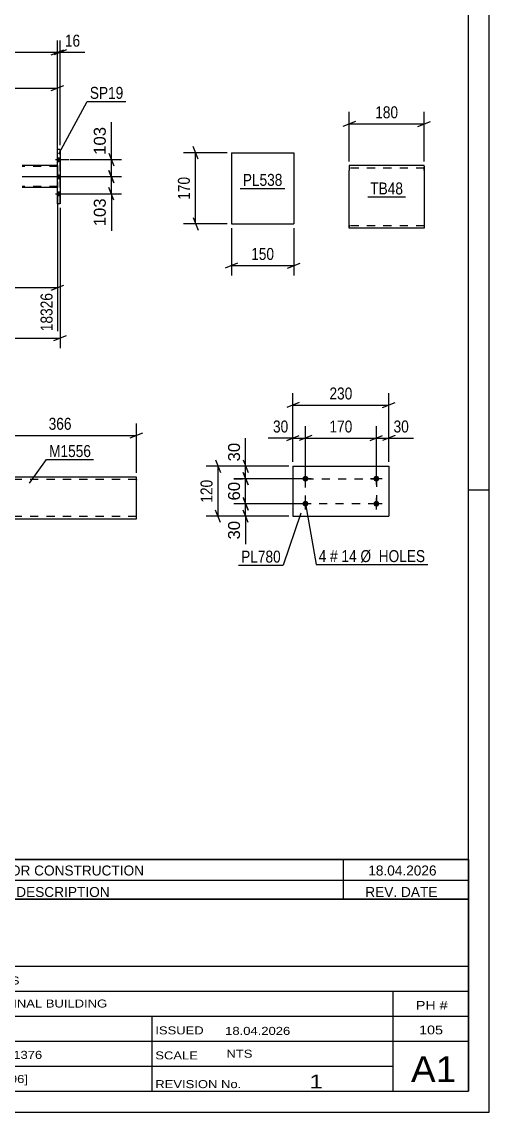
# Model space of a CAD drawing. Header units: millimetres. Extents: x 0 to 841, y 0 to 594.
# Drawn here: x 728.9 to 841, y 0 to 261.2 of the extents above; entities that cross this region are included whole.
import ezdxf

# ---------------------------------------------------------------- set-up
doc = ezdxf.new("R2010")
doc.units = ezdxf.units.MM
doc.linetypes.add('DXK_LINE_DOT2', pattern=[3.9198, 1.9599, -1.9599])
doc.linetypes.add('DXK_LINE_DOT3', pattern=[5.9187, 2.979, -0.9799, 0.9799, -0.9799])
doc.styles.add('Arial', font='ARIAL.TTF', dxfattribs={"height": 0.2})
doc.styles.add('Arial Narrow', font='ARIALN.TTF', dxfattribs={"height": 0.2})

# ---------------------------------------------------------------- blocks, each defined once
blk = doc.blocks.new('Unknown-717034467-1133')
at = {"color": 5, "linetype": 'Continuous'}
for p, q in [((841, 0), (841, 594)), ((836, 5), (836, 589)), ((841, 149), (836, 149)), ((5, 5), (836, 5)), ((0, 0), (841, 0))]:
    blk.add_line(p, q, dxfattribs=at)
blk = doc.blocks.new('Unknown-717034467-23347')
at = {"color": 7, "linetype": 'Continuous'}
for p, q in [((676, 51.05), (676, 5)), ((676, 51.05), (836, 51.05)), ((836, 51), (836, 5)), ((676, 35), (836, 35)), ((716.14, 35), (716.14, 5)), ((676, 29), (836, 29)), ((818, 5.05), (818, 29.05)), ((676, 23), (836, 23)), ((760.14, 23), (760.14, 5)), ((676, 17), (836, 17)), ((676, 11), (818, 11)), ((676, 5), (836, 5))]:
    blk.add_line(p, q, dxfattribs=at)
at = {"color": 7, "style": 'Arial Narrow'}
for s, height, width, p in [('DRAWING TITLE', 1.9089, 1.425378, (680.88, 30.61)), ('TRUSS  ', 1.909, 1.425378, (717.81, 30.59)), ('CONTRACT', 1.909, 1.425378, (680.88, 24.71)), ('TERMINAL BUILDING', 1.9089, 1.425378, (718.06, 25.07)), ('MODELLED BY', 1.9089, 1.425378, (680.88, 18.98)), ('GSK', 1.909, 1.425378, (717.88, 19.04)), ('ISSUED', 1.909, 1.425378, (760.94, 18.64)), ('18.04.2026', 1.909, 1.425378, (777.69, 18.52)), ('CONTRACT NO', 1.9089, 1.425378, (680.88, 12.66)), ('AN-C-1376', 1.909, 1.425378, (718.23, 12.78)), ('SCALE', 1.909, 1.425378, (760.94, 12.65)), ('A1', 6.204, 1.25, (822.24, 7.2)), ('DRAWING No', 1.909, 1.425378, (680.56, 7)), ('[TR.896]', 1.909, 1.425378, (718.46, 6.99)), ('1', 3.34, 1.5, (797.91, 5.68)), ('REVISION No.', 1.9089, 1.425378, (760.94, 5.77))]:
    blk.add_text(s, height=height, dxfattribs=dict(at, width=width)).set_placement(p)
at = {"color": 7, "linetype": 'Continuous', "style": 'Arial Narrow'}
for s, height, width, p in [('PH #', 2.1, 1.42538, (823.4, 24.55)), ('105', 2.1, 1.42538, (824.19, 18.65)), ('NTS', 1.909, 1.425378, (778, 13.05))]:
    blk.add_text(s, height=height, dxfattribs=dict(at, width=width)).set_placement(p)
blk = doc.blocks.new('Unknown-717034467-23350')
at = {"color": 7, "linetype": 'Continuous'}
for p, q in [((676, 60.55), (836, 60.55)), ((836, 60.55), (676, 60.55)), ((676, 60.55), (676, 55.55)), ((685, 60.55), (685, 55.55)), ((709, 60.55), (709, 55.55)), ((806, 60.55), (806, 55.55)), ((836, 60.55), (836, 55.55)), ((676, 55.55), (836, 55.55)), ((676, 55.55), (676, 51.05)), ((676, 55.55), (836, 55.55)), ((685, 55.55), (685, 51.05)), ((709, 55.55), (709, 51.05)), ((806, 55.55), (806, 51.05)), ((836, 55.55), (836, 51.05)), ((836, 51.05), (676, 51.05))]:
    blk.add_line(p, q, dxfattribs=at)
at = {"color": 7, "linetype": 'Continuous', "style": 'Arial Narrow'}
for s, height, width, p in [('1', 2.39, 1.196471, (679.16, 56.7)), ('0', 2.39, 1.196471, (694, 56.7)), ('ISSUED FOR CONSTRUCTION', 2.3861, 1.196471, (711, 56.7)), ('18.04.2026', 2.386, 1.196471, (812, 56.7)), ('No', 2.386, 1.2, (677.54, 51.55)), ('REV MARK', 2.386, 1.2, (686, 51.55)), ('REVISION DESCRIPTION', 2.3861, 1.2, (711, 51.55)), ('REV. DATE', 2.386, 1.2, (811.28, 51.55))]:
    blk.add_text(s, height=height, dxfattribs=dict(at, width=width)).set_placement(p)
blk = doc.blocks.new('Part-717034467-6815 - 6811')
at = {"color": 2, "linetype": 'Continuous'}
for p, q in [((807.41, 226.74), (807.41, 225.54)), ((825.41, 226.74), (807.41, 226.74)), ((807.41, 212.49), (807.41, 225.54)), ((825.41, 226.65), (825.41, 226.74)), ((825.41, 226.65), (825.41, 225.54)), ((825.41, 225.54), (825.41, 211.74)), ((807.41, 211.84), (807.41, 212.49)), ((807.41, 211.74), (807.41, 211.84)), ((825.41, 211.74), (807.41, 211.74))]:
    blk.add_line(p, q, dxfattribs=at)
at = {"color": 7, "linetype": 'DXK_LINE_DOT2'}
for p, q in [((825.41, 226.14), (807.41, 226.14)), ((825.41, 225.54), (825.41, 226.39)), ((807.41, 212.49), (807.41, 212.1)), ((807.41, 212.34), (807.41, 212.39)), ((825.41, 212.34), (807.41, 212.34)), ((825.41, 212.34), (825.41, 212.39))]:
    blk.add_line(p, q, dxfattribs=at)
blk = doc.blocks.new('Part-717034467-3196 - 3060')
at = {"color": 2, "linetype": 'Continuous'}
for p, q in [((738.14, 230.61), (737.5, 230.61)), ((737.5, 217.61), (737.5, 230.61)), ((738.14, 230.61), (738.14, 217.61)), ((738.14, 217.61), (737.5, 217.61))]:
    blk.add_line(p, q, dxfattribs=at)
at = {"color": 7, "linetype": 'DXK_LINE_DOT2'}
for p, q in [((737.5, 217.61), (737.5, 230.61)), ((738.14, 217.61), (738.14, 230.61))]:
    blk.add_line(p, q, dxfattribs=at)
blk = doc.blocks.new('Part-717034467-3149 - 3060')
at = {"color": 2, "linetype": 'Continuous'}
for p, q in [((737.5, 226.75), (728.98, 226.75)), ((737.5, 221.47), (728.98, 221.47))]:
    blk.add_line(p, q, dxfattribs=at)
at = {"color": 7, "linetype": 'DXK_LINE_DOT2'}
for p, q in [((737.5, 226.51), (728.98, 226.51)), ((737.5, 221.47), (737.5, 226.75)), ((737.5, 226.75), (737.5, 226.75)), ((737.5, 226.75), (737.5, 221.47)), ((737.5, 226.51), (737.5, 226.51)), ((737.5, 221.71), (728.98, 221.71)), ((737.5, 221.71), (737.5, 221.71)), ((737.5, 221.47), (737.5, 221.47))]:
    blk.add_line(p, q, dxfattribs=at)
at = {"color": 7, "linetype": 'DXK_LINE_DOT3'}
blk.add_line((728.98, 224.11), (737.5, 224.11), dxfattribs=at)
blk = doc.blocks.new('Bolt-717034467-3204 - 3060')
at = {"linetype": 'Continuous'}
for points in [[(738.14, 227.77), (738.14, 228.65), (737.5, 228.65), (737.5, 227.77)], [(738.14, 227.77), (738.14, 228.65), (737.5, 228.65), (737.5, 227.77)], [(738.14, 227.77), (738.14, 228.65), (737.5, 228.65), (737.5, 227.77)], [(738.14, 223.67), (738.14, 224.55), (737.5, 224.55), (737.5, 223.67)], [(738.14, 223.67), (738.14, 224.55), (737.5, 224.55), (737.5, 223.67)], [(738.14, 219.57), (738.14, 220.45), (737.5, 220.45), (737.5, 219.57)], [(738.14, 219.57), (738.14, 220.45), (737.5, 220.45), (737.5, 219.57)], [(738.14, 219.57), (738.14, 220.45), (737.5, 220.45), (737.5, 219.57)]]:
    blk.add_hatch(color=1, dxfattribs=at).paths.add_polyline_path(points)
at = {"color": 1, "linetype": 'Continuous'}
for p, q in [((736.98, 228.21), (740.3, 228.21)), ((736.98, 228.21), (740.3, 228.21)), ((736.98, 228.21), (740.3, 228.21)), ((737.5, 228.65), (738.14, 228.65)), ((737.5, 228.65), (738.14, 228.65)), ((737.5, 228.65), (738.14, 228.65)), ((737.5, 227.77), (738.14, 227.77)), ((737.5, 227.77), (738.14, 227.77)), ((737.5, 227.77), (738.14, 227.77)), ((736.98, 224.11), (740.3, 224.11)), ((736.98, 224.11), (740.3, 224.11)), ((737.5, 224.55), (738.14, 224.55)), ((737.5, 224.55), (738.14, 224.55)), ((737.5, 223.67), (738.14, 223.67)), ((737.5, 223.67), (738.14, 223.67)), ((736.98, 220.01), (740.3, 220.01)), ((736.98, 220.01), (740.3, 220.01)), ((736.98, 220.01), (740.3, 220.01)), ((737.5, 220.45), (738.14, 220.45)), ((737.5, 220.45), (738.14, 220.45)), ((737.5, 220.45), (738.14, 220.45)), ((737.5, 219.57), (738.14, 219.57)), ((737.5, 219.57), (738.14, 219.57)), ((737.5, 219.57), (738.14, 219.57))]:
    blk.add_line(p, q, dxfattribs=at)
blk = doc.blocks.new('Part-717034467-6784 - 6780')
at = {"color": 2, "linetype": 'Continuous'}
for p, q in [((779.17, 229.8), (779.17, 212.8)), ((779.17, 229.8), (794.17, 229.8)), ((794.17, 229.8), (794.17, 212.8)), ((779.17, 212.8), (794.17, 212.8))]:
    blk.add_line(p, q, dxfattribs=at)
blk = doc.blocks.new('Part-717034467-22180 - 22179')
at = {"color": 2, "linetype": 'Continuous'}
for p, q in [((756.41, 152.12), (719.82, 152.12)), ((719.82, 152.12), (719.82, 142.22)), ((756.41, 143.32), (756.41, 152.12)), ((719.82, 142.22), (719.82, 142.12)), ((719.82, 142.12), (756.41, 142.12)), ((756.41, 142.12), (756.41, 143.32))]:
    blk.add_line(p, q, dxfattribs=at)
at = {"color": 7, "linetype": 'DXK_LINE_DOT2'}
for p, q in [((756.41, 151.52), (719.82, 151.52)), ((756.41, 151.52), (756.41, 151.48)), ((756.41, 151.48), (756.41, 151.52)), ((756.41, 151.38), (756.41, 151.48)), ((756.41, 151.48), (756.41, 151.38)), ((719.82, 142.72), (719.82, 142.77)), ((756.41, 142.72), (719.82, 142.72)), ((756.41, 142.77), (756.41, 143.09)), ((756.41, 142.72), (756.41, 142.77))]:
    blk.add_line(p, q, dxfattribs=at)
blk = doc.blocks.new('Part-717034467-22187 - 22186')
at = {"color": 2, "linetype": 'Continuous'}
for p, q in [((793.94, 154.75), (793.94, 142.75)), ((793.94, 154.75), (816.94, 154.75)), ((816.94, 154.75), (816.94, 142.75)), ((793.94, 142.75), (816.94, 142.75))]:
    blk.add_line(p, q, dxfattribs=at)
blk = doc.blocks.new('Bolt-717034467-22188 - 22186')
at = {"linetype": 'Continuous'}
for points in [[(796.94, 151.05, -1), (796.94, 152.45, -1)], [(813.94, 151.05, -1), (813.94, 152.45, -1)], [(796.94, 145.05, -1), (796.94, 146.45, -1)], [(813.94, 145.05, -1), (813.94, 146.45, -1)]]:
    blk.add_hatch(color=1, dxfattribs=at).paths.add_polyline_path(points)
at = {"color": 1, "linetype": 'Continuous'}
for p, q in [((798.34, 151.75), (795.54, 151.75)), ((796.94, 150.35), (796.94, 153.15)), ((815.34, 151.75), (812.54, 151.75)), ((813.94, 150.35), (813.94, 153.15)), ((796.94, 144.35), (796.94, 147.15)), ((813.94, 144.35), (813.94, 147.15)), ((798.34, 145.75), (795.54, 145.75)), ((815.34, 145.75), (812.54, 145.75))]:
    blk.add_line(p, q, dxfattribs=at)
blk = doc.blocks.new('Rectangle-717034467-22727 - 22186')
at = {"color": 1, "linetype": 'DXK_LINE_DOT2'}
blk.add_lwpolyline([(796.94, 151.75), (813.94, 151.75), (813.94, 145.75), (796.94, 145.75), (796.94, 151.75)], close=True, dxfattribs=at)
blk = doc.blocks.new('StraightDimension-717034467-6818 - 6811')
at = {"color": 7, "linetype": 'Continuous'}
for p, q in [((807.41, 227.74), (807.41, 239.59)), ((825.41, 227.74), (825.41, 239.59)), ((808.91, 237.34), (805.91, 236.14)), ((807.41, 236.74), (825.41, 236.74)), ((823.91, 236.14), (826.91, 237.34))]:
    blk.add_line(p, q, dxfattribs=at)
at = {"color": 0}
blk.add_wipeout([(819.75, 237.49), (819.75, 241.69), (813.07, 241.69), (813.07, 237.49)], dxfattribs=at)
at = {"color": 3, "style": 'Arial Narrow'}
blk.add_text('180', height=2.863, dxfattribs=at).set_placement((813.67, 238.09))
blk = doc.blocks.new('StraightDimension-717034467-3396 - 3060')
at = {"color": 7, "linetype": 'Continuous'}
for p, q in [((740.54, 228.21), (752.81, 228.21)), ((749.81, 229.71), (751.01, 226.71)), ((750.41, 224.11), (750.41, 228.21)), ((751.01, 222.61), (749.81, 225.61)), ((730.73, 224.11), (752.81, 224.11))]:
    blk.add_line(p, q, dxfattribs=at)
at = {"color": 0}
blk.add_wipeout([(749.66, 236.6), (745.46, 236.6), (745.46, 228.73), (749.66, 228.73)], dxfattribs=at)
at = {"color": 7, "linetype": 'Continuous'}
blk.add_line((750.41, 228.21), (750.41, 237.13), dxfattribs=at)
blk.add_line((750.41, 228.21), (750.41, 237.13), dxfattribs=at)
at = {"color": 3, "style": 'Arial'}
blk.add_text('103', height=2.865, rotation=90.0002, dxfattribs=at).set_placement((749.06, 229.33))
blk = doc.blocks.new('StraightDimension-717034467-3385 - 3060')
at = {"color": 7, "linetype": 'Continuous'}
for p, q in [((749.81, 225.61), (751.01, 222.61)), ((730.73, 224.11), (752.81, 224.11)), ((750.41, 220.01), (750.41, 224.11)), ((739.14, 220.01), (752.81, 220.01)), ((751.01, 218.51), (749.81, 221.51))]:
    blk.add_line(p, q, dxfattribs=at)
at = {"color": 0}
blk.add_wipeout([(749.66, 219.48), (745.46, 219.48), (745.46, 211.61), (749.66, 211.61)], dxfattribs=at)
at = {"color": 7, "linetype": 'Continuous'}
blk.add_line((750.41, 220.01), (750.41, 211.09), dxfattribs=at)
blk.add_line((750.41, 220.01), (750.41, 211.09), dxfattribs=at)
at = {"color": 3, "style": 'Arial'}
blk.add_text('103', height=2.865, rotation=90.0002, dxfattribs=at).set_placement((749.06, 212.21))
blk = doc.blocks.new('StraightDimension-717034467-3451 - 3060')
at = {"color": 7, "linetype": 'Continuous'}
for p, q in [((587.68, 220.07), (587.68, 187.09)), ((737.5, 220.47), (737.5, 187.09)), ((589.18, 198.13), (586.18, 196.93)), ((587.68, 197.53), (737.5, 197.53)), ((736, 196.93), (739, 198.13))]:
    blk.add_line(p, q, dxfattribs=at)
at = {"color": 0}
blk.add_wipeout([(666.85, 198.28), (666.85, 202.48), (658.33, 202.48), (658.33, 198.28)], dxfattribs=at)
at = {"color": 0, "linetype": 'Continuous'}
blk.add_wipeout([(736.9, 196.83), (732.7, 196.83), (732.7, 186.49), (736.9, 186.49)], dxfattribs=at)
at = {"color": 3, "style": 'Arial Narrow'}
blk.add_text('3899', height=2.863, dxfattribs=at).set_placement((658.93, 198.88))
at = {"color": 3, "linetype": 'Continuous', "style": 'Arial Narrow'}
blk.add_text('18326', height=2.863, rotation=90.0002, dxfattribs=at).set_placement((736.3, 187.09))
blk = doc.blocks.new('StraightDimension-717034467-3458 - 3060')
at = {"color": 7, "linetype": 'Continuous'}
for p, q in [((587.68, 228.15), (587.68, 248.17)), ((737.5, 227.75), (737.5, 248.17)), ((589.18, 245.92), (586.18, 244.72)), ((736, 244.72), (739, 245.92)), ((587.68, 245.32), (737.5, 245.32))]:
    blk.add_line(p, q, dxfattribs=at)
at = {"color": 0}
blk.add_wipeout([(666.85, 246.07), (666.85, 250.27), (658.33, 250.27), (658.33, 246.07)], dxfattribs=at)
at = {"color": 3, "style": 'Arial Narrow'}
blk.add_text('3899', height=2.863, dxfattribs=at).set_placement((658.93, 246.67))
blk = doc.blocks.new('StraightDimension-717034467-3575 - 3060')
at = {"color": 7, "linetype": 'Continuous'}
for p, q in [((738.14, 216.61), (738.14, 183.02)), ((736.64, 184.82), (739.64, 186.02)), ((60.7, 185.42), (738.14, 185.42))]:
    blk.add_line(p, q, dxfattribs=at)
blk = doc.blocks.new('StraightDimension-717034467-8408 - 3060')
at = {"color": 7, "linetype": 'Continuous'}
for p, q in [((737.5, 231.61), (737.5, 256.75)), ((738.14, 231.61), (738.14, 256.75)), ((736, 253.3), (739, 254.5)), ((739.64, 254.5), (736.64, 253.3)), ((737.5, 253.9), (738.14, 253.9))]:
    blk.add_line(p, q, dxfattribs=at)
at = {"color": 0}
blk.add_wipeout([(743.52, 254.65), (743.52, 258.85), (738.66, 258.85), (738.66, 254.65)], dxfattribs=at)
at = {"color": 7, "linetype": 'Continuous'}
blk.add_line((738.14, 253.9), (744.04, 253.9), dxfattribs=at)
blk.add_line((738.14, 253.9), (744.04, 253.9), dxfattribs=at)
at = {"color": 3, "style": 'Arial Narrow'}
blk.add_text('16', height=2.863, dxfattribs=at).set_placement((739.26, 255.25))
blk = doc.blocks.new('StraightDimension-717034467-8409 - 3060')
at = {"color": 7, "linetype": 'Continuous'}
for p, q in [((737.5, 231.61), (737.5, 256.75)), ((61.34, 253.9), (737.5, 253.9)), ((736, 253.3), (739, 254.5))]:
    blk.add_line(p, q, dxfattribs=at)
blk = doc.blocks.new('StraightDimension-717034467-6786 - 6780')
at = {"color": 7, "linetype": 'Continuous'}
for p, q in [((771.18, 228.3), (769.98, 231.3)), ((778.17, 229.8), (767.73, 229.8)), ((770.58, 212.8), (770.58, 229.8)), ((769.98, 214.3), (771.18, 211.3)), ((778.17, 212.8), (767.73, 212.8))]:
    blk.add_line(p, q, dxfattribs=at)
at = {"color": 0}
blk.add_wipeout([(769.83, 224.64), (765.63, 224.64), (765.63, 217.96), (769.83, 217.96)], dxfattribs=at)
at = {"color": 3, "style": 'Arial Narrow'}
blk.add_text('170', height=2.863, rotation=90.0002, dxfattribs=at).set_placement((769.23, 218.56))
blk = doc.blocks.new('StraightDimension-717034467-6797 - 6780')
at = {"color": 7, "linetype": 'Continuous'}
for p, q in [((779.17, 211.8), (779.17, 200.4)), ((794.17, 211.8), (794.17, 200.4)), ((780.67, 203.4), (777.67, 202.2)), ((779.17, 202.8), (794.17, 202.8)), ((792.67, 202.2), (795.67, 203.4))]:
    blk.add_line(p, q, dxfattribs=at)
at = {"color": 0}
blk.add_wipeout([(790.01, 203.55), (790.01, 207.75), (783.33, 207.75), (783.33, 203.55)], dxfattribs=at)
at = {"color": 3, "style": 'Arial Narrow'}
blk.add_text('150', height=2.863, dxfattribs=at).set_placement((783.93, 204.15))
blk = doc.blocks.new('StraightDimension-717034467-22230 - 22179')
at = {"color": 7, "linetype": 'Continuous'}
for p, q in [((719.82, 153.12), (719.82, 164.97)), ((756.41, 153.12), (756.41, 164.97)), ((721.32, 162.72), (718.32, 161.52)), ((719.82, 162.12), (756.41, 162.12)), ((754.91, 161.52), (757.91, 162.72))]:
    blk.add_line(p, q, dxfattribs=at)
at = {"color": 0}
blk.add_wipeout([(741.46, 162.87), (741.46, 167.07), (734.77, 167.07), (734.77, 162.87)], dxfattribs=at)
at = {"color": 3, "style": 'Arial Narrow'}
blk.add_text('366', height=2.863, dxfattribs=at).set_placement((735.37, 163.47))
blk = doc.blocks.new('StraightDimension-717034467-22508 - 22186')
at = {"color": 7, "linetype": 'Continuous'}
for p, q in [((795.94, 151.75), (779.75, 151.75)), ((782, 153.25), (783.2, 150.25)), ((782.6, 145.75), (782.6, 151.75)), ((783.2, 144.25), (782, 147.25)), ((795.94, 145.75), (779.75, 145.75))]:
    blk.add_line(p, q, dxfattribs=at)
at = {"color": 0}
blk.add_wipeout([(781.85, 151.58), (777.65, 151.58), (777.65, 145.93), (781.85, 145.93)], dxfattribs=at)
at = {"color": 3, "style": 'Arial'}
blk.add_text('60', height=2.865, rotation=90.0002, dxfattribs=at).set_placement((781.25, 146.53))
blk = doc.blocks.new('StraightDimension-717034467-22251 - 22186')
at = {"color": 7, "linetype": 'Continuous'}
for p, q in [((798.44, 162.07), (795.44, 160.87)), ((796.94, 152.75), (796.94, 164.32)), ((812.44, 160.87), (815.44, 162.07)), ((813.94, 152.75), (813.94, 164.32)), ((796.94, 161.47), (813.94, 161.47))]:
    blk.add_line(p, q, dxfattribs=at)
at = {"color": 0}
blk.add_wipeout([(808.79, 162.22), (808.79, 166.42), (802.1, 166.42), (802.1, 162.22)], dxfattribs=at)
at = {"color": 3, "style": 'Arial Narrow'}
blk.add_text('170', height=2.863, dxfattribs=at).set_placement((802.7, 162.82))
blk = doc.blocks.new('StraightDimension-717034467-22507 - 22186')
at = {"color": 7, "linetype": 'Continuous'}
for p, q in [((792.94, 154.75), (779.75, 154.75)), ((782, 156.25), (783.2, 153.25)), ((782.6, 151.75), (782.6, 154.75)), ((795.94, 151.75), (779.75, 151.75)), ((783.2, 150.25), (782, 153.25))]:
    blk.add_line(p, q, dxfattribs=at)
at = {"color": 0}
blk.add_wipeout([(781.85, 160.93), (777.65, 160.93), (777.65, 155.28), (781.85, 155.28)], dxfattribs=at)
at = {"color": 7, "linetype": 'Continuous'}
blk.add_line((782.6, 154.75), (782.6, 161.45), dxfattribs=at)
blk.add_line((782.6, 154.75), (782.6, 161.45), dxfattribs=at)
at = {"color": 3, "style": 'Arial'}
blk.add_text('30', height=2.865, rotation=90.0002, dxfattribs=at).set_placement((781.25, 155.88))
blk = doc.blocks.new('StraightDimension-717034467-22252 - 22186')
at = {"color": 7, "linetype": 'Continuous'}
for p, q in [((792.44, 160.87), (795.44, 162.07)), ((793.94, 155.75), (793.94, 164.32)), ((798.44, 162.07), (795.44, 160.87)), ((796.94, 152.75), (796.94, 164.32)), ((793.94, 161.47), (796.94, 161.47))]:
    blk.add_line(p, q, dxfattribs=at)
at = {"color": 0}
blk.add_wipeout([(793.42, 162.22), (793.42, 166.42), (788.56, 166.42), (788.56, 162.22)], dxfattribs=at)
at = {"color": 7, "linetype": 'Continuous'}
blk.add_line((793.94, 161.47), (788.04, 161.47), dxfattribs=at)
blk.add_line((793.94, 161.47), (788.04, 161.47), dxfattribs=at)
at = {"color": 3, "style": 'Arial Narrow'}
blk.add_text('30', height=2.863, dxfattribs=at).set_placement((789.16, 162.82))
blk = doc.blocks.new('StraightDimension-717034467-22509 - 22186')
at = {"color": 7, "linetype": 'Continuous'}
for p, q in [((782, 147.25), (783.2, 144.25)), ((795.94, 145.75), (779.75, 145.75)), ((783.2, 141.25), (782, 144.25)), ((782.6, 142.75), (782.6, 145.75)), ((792.94, 142.75), (779.75, 142.75))]:
    blk.add_line(p, q, dxfattribs=at)
at = {"color": 0}
blk.add_wipeout([(781.85, 142.23), (777.65, 142.23), (777.65, 136.58), (781.85, 136.58)], dxfattribs=at)
at = {"color": 7, "linetype": 'Continuous'}
blk.add_line((782.6, 142.75), (782.6, 136.06), dxfattribs=at)
blk.add_line((782.6, 142.75), (782.6, 136.06), dxfattribs=at)
at = {"color": 3, "style": 'Arial'}
blk.add_text('30', height=2.865, rotation=90.0002, dxfattribs=at).set_placement((781.25, 137.18))
blk = doc.blocks.new('StraightDimension-717034467-22246 - 22186')
at = {"color": 7, "linetype": 'Continuous'}
for p, q in [((792.94, 154.75), (773.15, 154.75)), ((775.4, 156.25), (776.6, 153.25)), ((776, 142.75), (776, 154.75)), ((776.6, 141.25), (775.4, 144.25)), ((792.94, 142.75), (773.15, 142.75))]:
    blk.add_line(p, q, dxfattribs=at)
at = {"color": 0}
blk.add_wipeout([(775.25, 152.1), (771.05, 152.1), (771.05, 145.41), (775.25, 145.41)], dxfattribs=at)
at = {"color": 3, "style": 'Arial Narrow'}
blk.add_text('120', height=2.863, rotation=90.0002, dxfattribs=at).set_placement((774.65, 146.01))
blk = doc.blocks.new('StraightDimension-717034467-22250 - 22186')
at = {"color": 7, "linetype": 'Continuous'}
for p, q in [((812.44, 160.87), (815.44, 162.07)), ((813.94, 152.75), (813.94, 164.32)), ((818.44, 162.07), (815.44, 160.87)), ((816.94, 155.75), (816.94, 164.32)), ((813.94, 161.47), (816.94, 161.47))]:
    blk.add_line(p, q, dxfattribs=at)
at = {"color": 0}
blk.add_wipeout([(822.32, 162.22), (822.32, 166.42), (817.47, 166.42), (817.47, 162.22)], dxfattribs=at)
at = {"color": 7, "linetype": 'Continuous'}
blk.add_line((816.94, 161.47), (822.85, 161.47), dxfattribs=at)
blk.add_line((816.94, 161.47), (822.85, 161.47), dxfattribs=at)
at = {"color": 3, "style": 'Arial Narrow'}
blk.add_text('30', height=2.863, dxfattribs=at).set_placement((818.07, 162.82))
blk = doc.blocks.new('StraightDimension-717034467-22262 - 22186')
at = {"color": 7, "linetype": 'Continuous'}
for p, q in [((795.44, 169.98), (792.44, 168.78)), ((793.94, 155.75), (793.94, 172.23)), ((815.44, 168.78), (818.44, 169.98)), ((816.94, 155.75), (816.94, 172.23)), ((793.94, 169.38), (816.94, 169.38))]:
    blk.add_line(p, q, dxfattribs=at)
at = {"color": 0}
blk.add_wipeout([(808.79, 170.13), (808.79, 174.33), (802.1, 174.33), (802.1, 170.13)], dxfattribs=at)
at = {"color": 3, "style": 'Arial Narrow'}
blk.add_text('230', height=2.863, dxfattribs=at).set_placement((802.7, 170.73))
blk = doc.blocks.new('Mark-717034467-6813 - 6811')
at = {"color": 0}
blk.add_wipeout([(820.34, 219.84), (820.34, 222.84), (812.48, 222.84), (812.48, 219.84)], dxfattribs=at)
blk.add_wipeout([(820.34, 219.84), (820.34, 222.84), (812.48, 222.84), (812.48, 219.84)], dxfattribs=at)
at = {"color": 30, "linetype": 'Continuous'}
blk.add_line((811.88, 219.24), (820.94, 219.24), dxfattribs=at)
at = {"color": 3, "style": 'Arial Narrow'}
blk.add_text('TB48', height=2.863, dxfattribs=at).set_placement((812.48, 219.84))
blk = doc.blocks.new('Mark-717034467-3192 - 3060')
at = {"color": 0}
blk.add_wipeout([(753.27, 242.74), (753.27, 245.74), (745.24, 245.74), (745.24, 242.74)], dxfattribs=at)
blk.add_wipeout([(753.27, 242.74), (753.27, 245.74), (745.24, 245.74), (745.24, 242.74)], dxfattribs=at)
at = {"color": 30, "linetype": 'Continuous'}
for p, q in [((737.83, 229.58), (744.64, 242.14)), ((744.64, 242.14), (753.87, 242.14))]:
    blk.add_line(p, q, dxfattribs=at)
at = {"color": 3, "style": 'Arial Narrow'}
blk.add_text('SP19', height=2.863, dxfattribs=at).set_placement((745.24, 242.74))
blk = doc.blocks.new('Mark-717034467-6782 - 6780')
at = {"color": 0}
blk.add_wipeout([(791.42, 221.9), (791.42, 224.9), (781.92, 224.9), (781.92, 221.9)], dxfattribs=at)
blk.add_wipeout([(791.42, 221.9), (791.42, 224.9), (781.92, 224.9), (781.92, 221.9)], dxfattribs=at)
at = {"color": 30, "linetype": 'Continuous'}
blk.add_line((781.32, 221.3), (792.02, 221.3), dxfattribs=at)
at = {"color": 3, "style": 'Arial Narrow'}
blk.add_text('PL538', height=2.863, dxfattribs=at).set_placement((781.92, 221.9))
blk = doc.blocks.new('Mark-717034467-22274 - 22179')
at = {"color": 0}
blk.add_wipeout([(745.53, 156.94), (745.53, 159.94), (735.48, 159.94), (735.48, 156.94)], dxfattribs=at)
blk.add_wipeout([(745.53, 156.94), (745.53, 159.94), (735.48, 159.94), (735.48, 156.94)], dxfattribs=at)
at = {"color": 30, "linetype": 'Continuous'}
for p, q in [((730.74, 150.69), (734.88, 156.34)), ((734.88, 156.34), (746.13, 156.34))]:
    blk.add_line(p, q, dxfattribs=at)
at = {"color": 3, "style": 'Arial Narrow'}
blk.add_text('M1556', height=2.863, dxfattribs=at).set_placement((735.48, 156.94))
blk = doc.blocks.new('Mark-717034467-22277 - 22186')
at = {"color": 0}
blk.add_wipeout([(791.02, 131.65), (791.02, 134.65), (781.52, 134.65), (781.52, 131.65)], dxfattribs=at)
blk.add_wipeout([(791.02, 131.65), (791.02, 134.65), (781.52, 134.65), (781.52, 131.65)], dxfattribs=at)
at = {"color": 30, "linetype": 'Continuous'}
for p in [(795.82, 143.47), (780.92, 131.05)]:
    blk.add_line(p, (791.62, 131.05), dxfattribs=at)
at = {"color": 3, "style": 'Arial Narrow'}
blk.add_text('PL780', height=2.863, dxfattribs=at).set_placement((781.52, 131.65))
blk = doc.blocks.new('Mark-717034467-22280 - 22186')
at = {"color": 0}
blk.add_wipeout([(801.94, 131.78), (801.94, 134.78), (800.12, 134.78), (800.12, 131.78)], dxfattribs=at)
blk.add_wipeout([(801.94, 131.78), (801.94, 134.78), (800.12, 134.78), (800.12, 131.78)], dxfattribs=at)
at = {"color": 7, "linetype": 'Continuous'}
blk.add_line((796.94, 145.75), (799.52, 131.18), dxfattribs=at)
at = {"color": 0}
blk.add_wipeout([(804.67, 131.78), (804.67, 134.78), (802.84, 134.78), (802.84, 131.78)], dxfattribs=at)
blk.add_wipeout([(804.67, 131.78), (804.67, 134.78), (802.84, 134.78), (802.84, 131.78)], dxfattribs=at)
at = {"color": 3, "style": 'Arial Narrow'}
blk.add_text('4', height=2.86, dxfattribs=at).set_placement((800.12, 131.78))
at = {"color": 0}
blk.add_wipeout([(809.23, 131.78), (809.23, 134.78), (805.57, 134.78), (805.57, 131.78)], dxfattribs=at)
blk.add_wipeout([(809.23, 131.78), (809.23, 134.78), (805.57, 134.78), (805.57, 131.78)], dxfattribs=at)
at = {"color": 3, "style": 'Arial Narrow'}
blk.add_text('#', height=2.86, dxfattribs=at).set_placement((802.84, 131.78))
at = {"color": 0}
blk.add_wipeout([(825.66, 131.78), (825.66, 134.78), (810.13, 134.78), (810.13, 131.78)], dxfattribs=at)
blk.add_wipeout([(825.66, 131.78), (825.66, 134.78), (810.13, 134.78), (810.13, 131.78)], dxfattribs=at)
at = {"color": 7, "linetype": 'Continuous'}
blk.add_line((799.52, 131.18), (826.26, 131.18), dxfattribs=at)
at = {"color": 3, "style": 'Arial Narrow'}
for s, p in [('14', (805.57, 131.78)), ('Ø  HOLES', (810.13, 131.78))]:
    blk.add_text(s, height=2.863, dxfattribs=at).set_placement(p)

msp = doc.modelspace()

# ---------------------------------------------------------------- block references
for name in ['Unknown-717034467-1133', 'Part-717034467-3196 - 3060', 'Bolt-717034467-3204 - 3060', 'Part-717034467-6784 - 6780', 'Part-717034467-3149 - 3060', 'Part-717034467-6815 - 6811', 'Part-717034467-22187 - 22186', 'Part-717034467-22180 - 22179', 'Bolt-717034467-22188 - 22186', 'Rectangle-717034467-22727 - 22186', 'Unknown-717034467-23350', 'Unknown-717034467-23347']:
    msp.add_blockref(name, (0, 0))

# ---------------------------------------------------------------- next in the draw order: block references
for name in ['StraightDimension-717034467-6818 - 6811', 'StraightDimension-717034467-3396 - 3060', 'StraightDimension-717034467-6786 - 6780', 'Mark-717034467-6782 - 6780', 'Mark-717034467-6813 - 6811', 'StraightDimension-717034467-22230 - 22179', 'StraightDimension-717034467-22508 - 22186']:
    msp.add_blockref(name, (0, 0))

# ---------------------------------------------------------------- next in the draw order: block references
for name in ['StraightDimension-717034467-3458 - 3060', 'StraightDimension-717034467-3385 - 3060', 'StraightDimension-717034467-6797 - 6780', 'StraightDimension-717034467-22251 - 22186', 'Mark-717034467-22274 - 22179', 'StraightDimension-717034467-22509 - 22186']:
    msp.add_blockref(name, (0, 0))

# ---------------------------------------------------------------- next in the draw order: block references
for name in ['StraightDimension-717034467-8408 - 3060', 'StraightDimension-717034467-3451 - 3060', 'StraightDimension-717034467-22250 - 22186', 'StraightDimension-717034467-22507 - 22186']:
    msp.add_blockref(name, (0, 0))

# ---------------------------------------------------------------- next in the draw order: block references
for name in ['StraightDimension-717034467-8409 - 3060', 'StraightDimension-717034467-3575 - 3060', 'StraightDimension-717034467-22252 - 22186']:
    msp.add_blockref(name, (0, 0))

# ---------------------------------------------------------------- next in the draw order: block references
for name in ['Mark-717034467-3192 - 3060', 'StraightDimension-717034467-22246 - 22186']:
    msp.add_blockref(name, (0, 0))

# ---------------------------------------------------------------- next in the draw order: block references
for name in ['StraightDimension-717034467-22262 - 22186', 'Mark-717034467-22277 - 22186']:
    msp.add_blockref(name, (0, 0))

# ---------------------------------------------------------------- next in the draw order: block references
msp.add_blockref('Mark-717034467-22280 - 22186', (0, 0))

doc.saveas('drawing.dxf')
